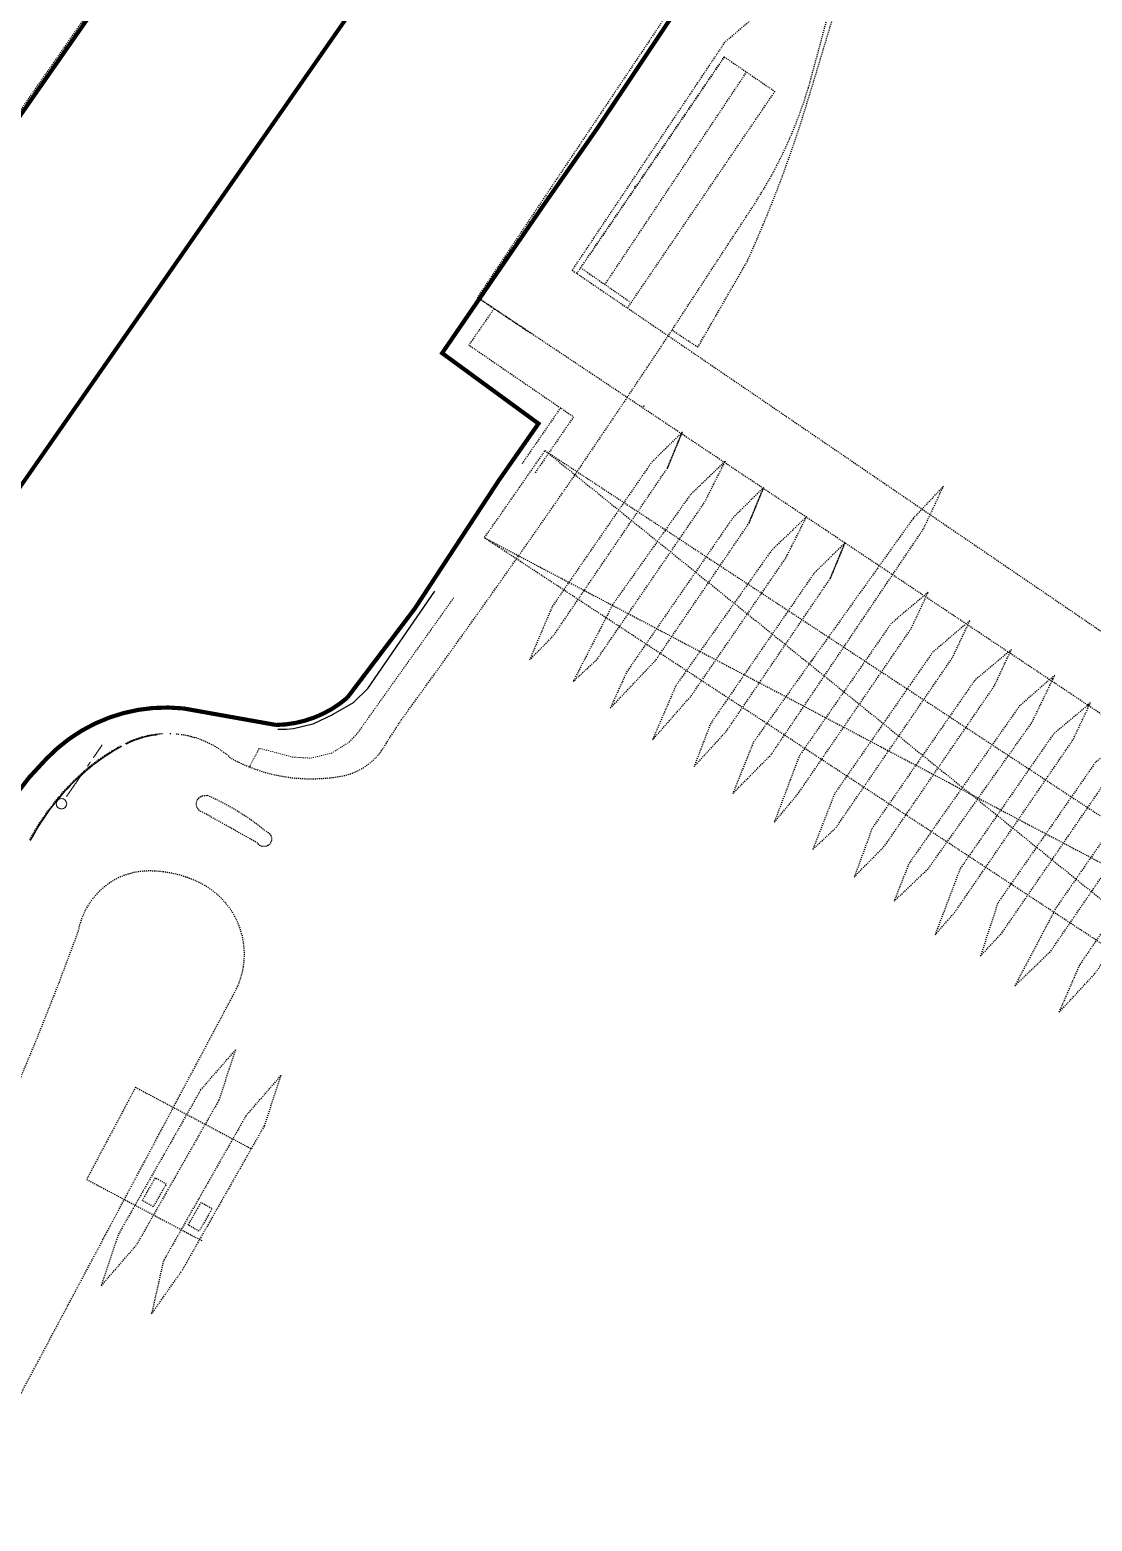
# Model space of a CAD drawing. Header units: millimetres. Extents: x 50357 to 985146, y 723188 to 1803594.
# Drawn here: x 829527.5 to 829629.3, y 820204.7 to 820347.6 of the extents above; entities that cross this region are included whole.
import ezdxf
from ezdxf.xclip import XClip

# ---------------------------------------------------------------- set-up
doc = ezdxf.new("R2010")
doc.units = ezdxf.units.MM
doc.header["$LTSCALE"] = 3
doc.header["$MEASUREMENT"] = 0
doc.linetypes.add('DASHED', pattern=[19.05, 12.7, -6.35])
doc.linetypes.add('x-baseplan$0$DGN Style 2', pattern=[1.94727e-06, 0, -1.94727e-06])
doc.layers.add('00_Xref', color=7, linetype='Continuous')
doc.layers.add('_PARCEL BOUNDARY', color=10, linetype='DASHED')
doc.layers.add('x-baseplan$0$AR-ROAD_AR_BS_MI_', color=7, linetype='Continuous', true_color=0x6d6d6d)

# ---------------------------------------------------------------- blocks, each defined once
blk = doc.blocks.new('x-baseplan')
at = {"layer": 'x-baseplan$0$AR-ROAD_AR_BS_MI_', "linetype": 'x-baseplan$0$DGN Style 2'}
for p, q in [((834366.44, 818347), (834370.33, 818361.4)), ((834344.23, 818329.18), (834358.36, 818349.92)), ((834358.36, 818349.92), (834345.48, 818331)), ((834358.36, 818349.92), (834349.71, 818337.23)), ((834358.36, 818349.92), (834363.21, 818346.61)), ((834346.92, 818328.11), (834360.49, 818348.46)), ((834349.09, 818325.87), (834363.21, 818346.61)), ((834349.72, 818337.55), (834349.88, 818337.44)), ((834344.56, 818329.74), (834349.28, 818326.48)), ((834355.82, 818322.1), (834353.34, 818323.73)), ((834349.05, 818317.29), (834342.89, 818308.19)), ((834352.93, 818310.55), (834354.34, 818313.97)), ((834352.96, 818310.62), (834354.34, 818313.97)), ((834360.73, 818305.24), (834362.14, 818308.66)), ((834360.75, 818305.31), (834362.14, 818308.66)), ((834368.52, 818299.94), (834369.94, 818303.36)), ((834368.55, 818300.01), (834369.94, 818303.36)), ((834366.73, 818292.08), (834366.72, 818292.06)), ((834368.23, 818291.03), (834368.24, 818291.05)), ((834370.23, 818289.68), (834370.23, 818289.68)), ((834371.79, 818288.61), (834371.79, 818288.61)), ((834325.95, 818284.13), (834327.4, 818286.38)), ((834374.23, 818286.96), (834374.23, 818286.95)), ((834375.79, 818285.89), (834375.8, 818285.89)), ((834378.23, 818284.23), (834378.23, 818284.23)), ((834379.8, 818283.16), (834379.8, 818283.17)), ((834382.28, 818281.48), (834382.27, 818281.48)), ((834383.8, 818280.44), (834383.8, 818280.45)), ((834385.79, 818279.09), (834385.79, 818279.08)), ((834387.35, 818278.02), (834387.36, 818278.02)), ((834391.36, 818275.29), (834391.36, 818275.3)), ((834308.17, 818250.92), (834311.51, 818254.77)), ((834311.51, 818254.77), (834309.91, 818249.93)), ((834312.51, 818248.45), (834315.86, 818252.3)), ((834315.86, 818252.3), (834314.25, 818247.46)), ((834301.93, 818251.18), (834297.24, 818242.35)), ((834308.17, 818250.92), (834300.25, 818237.02)), ((834301.93, 818251.18), (834312.97, 818245.32)), ((834309.91, 818249.93), (834301.99, 818236.03)), ((834312.51, 818248.45), (834304.6, 818234.54)), ((834314.25, 818247.46), (834306.34, 818233.55)), ((834297.24, 818242.35), (834308.28, 818236.49)), ((834300.25, 818237.02), (834298.65, 818232.18)), ((834298.65, 818232.18), (834301.99, 818236.03)), ((834304.6, 818234.54), (834303.47, 818229.48)), ((834303.47, 818229.48), (834306.34, 818233.55))]:
    blk.add_line(p, q, dxfattribs=at)
at = {"layer": 'x-baseplan$0$AR-ROAD_AR_BS_MI_', "linetype": 'x-baseplan$0$DGN Style 2', "flags": 128}
for points in [[(834343.79, 818329.47), (834357.81, 818350.41), (834358.45, 818351.38), (834387.37, 818375.78), (834459.79, 818472.61), (834465.88, 818479.61), (834480.14, 818494.81), (834476.42, 818498.3), (834474.32, 818497.53), (834461.35, 818483.7), (834455.04, 818476.45), (834382.9, 818379.99), (834353.86, 818355.48), (834334.7, 818326.87), (834339.77, 818323.47)], [(834349.06, 818317.3), (834349.09, 818317.35), (834349.26, 818317.6), (834349.43, 818317.85), (834349.59, 818318.1), (834349.76, 818318.35), (834349.93, 818318.6), (834350.09, 818318.85), (834350.26, 818319.1), (834350.43, 818319.35), (834350.59, 818319.6), (834350.76, 818319.84), (834350.93, 818320.09), (834351.09, 818320.34), (834351.26, 818320.59), (834351.43, 818320.84), (834351.59, 818321.09), (834351.76, 818321.34), (834351.92, 818321.59), (834352.09, 818321.84), (834352.26, 818322.09), (834361.25, 818335.81), (834361.28, 818335.86)], [(834343.79, 818329.47), (834445.38, 818260.14)], [(834448.64, 818250.56), (834442.92, 818254.39), (834440.12, 818256.47), (834334.7, 818326.87)], [(834336.29, 818325.8), (834333.88, 818322.31), (834343.91, 818315.43), (834340.18, 818309.99)], [(834342.66, 818316.29), (834338.98, 818310.94)], [(834350.64, 818316.44), (834350.67, 818316.5), (834350.62, 818316.45)], [(834350.63, 818316.43), (834350.66, 818316.49), (834350.62, 818316.45)], [(834354.33, 818313.96), (834351.39, 818311.07), (834341.87, 818297.25), (834339.7, 818292.14)], [(834354.33, 818313.96), (834354.33, 818313.97), (834354.33, 818313.96)], [(834354.34, 818313.97), (834354.34, 818313.97), (834354.34, 818313.97)], [(834341.18, 818312.19), (834428.63, 818254.68), (834422.72, 818246.41), (834335.37, 818303.84), (834341.18, 818312.19)], [(834341.18, 818312.19), (834381.99, 818279.27), (834422.72, 818246.41)], [(834339.69, 818292.13), (834341.97, 818294.44), (834352.93, 818310.55)], [(834343.87, 818290.07), (834346.14, 818292.16), (834356.48, 818307.25), (834358.43, 818311.13)], [(834358.42, 818311.15), (834355.09, 818307.94), (834347.68, 818297.46), (834343.88, 818290.07)], [(834358.43, 818311.13), (834358.46, 818311.18), (834358.41, 818311.14)], [(834358.44, 818311.14), (834358.47, 818311.19), (834358.42, 818311.15)], [(834362.13, 818308.66), (834359.19, 818305.76), (834349, 818290.97), (834347.42, 818287.49)], [(834376.45, 818305.68), (834361.15, 818284.25), (834359.18, 818279.34), (834362.88, 818283.09), (834377.47, 818304.72), (834379.37, 818308.78), (834376.45, 818305.68)], [(834362.13, 818308.66), (834362.13, 818308.66), (834362.13, 818308.66)], [(834362.14, 818308.66), (834362.14, 818308.67), (834362.14, 818308.66)], [(834347.43, 818287.5), (834351.8, 818292.13), (834360.73, 818305.24)], [(834366.22, 818305.84), (834362.89, 818302.63), (834353.73, 818289.69), (834351.48, 818284.47)], [(834351.48, 818284.47), (834355.19, 818288.69), (834364.28, 818301.94), (834366.23, 818305.82)], [(834366.23, 818305.82), (834366.25, 818305.87), (834366.21, 818305.83)], [(834366.23, 818305.83), (834366.26, 818305.88), (834366.22, 818305.84)], [(834335.37, 818303.84), (834381.99, 818279.27), (834428.63, 818254.68)], [(834369.93, 818303.35), (834366.98, 818300.46), (834357.04, 818286.02), (834355.47, 818281.92)], [(834369.94, 818303.36), (834369.94, 818303.36), (834369.93, 818303.36)], [(834369.93, 818303.35), (834369.93, 818303.35), (834369.93, 818303.35)], [(834355.47, 818281.92), (834358.56, 818285.3), (834368.52, 818299.94)], [(834377.89, 818298.6), (834374.35, 818295.62), (834365.53, 818282.9), (834363.16, 818276.59)], [(834363.17, 818276.6), (834365.46, 818279.36), (834376.24, 818295.09), (834377.89, 818298.6)], [(834381.89, 818295.88), (834378.35, 818292.9), (834368.92, 818279.29), (834366.85, 818273.98)], [(834366.85, 818273.98), (834369.06, 818276.05), (834380.24, 818292.37), (834381.89, 818295.88)], [(834370.82, 818271.35), (834373.72, 818274.3), (834384.24, 818289.64), (834385.89, 818293.15)], [(834385.89, 818293.15), (834382.36, 818290.17), (834372.54, 818276.02), (834370.83, 818271.35)], [(834389.72, 818290.4), (834386.66, 818287.73), (834376.07, 818272.64), (834374.63, 818269.01)], [(834374.63, 818269.01), (834377.9, 818272.12), (834387.86, 818286.16), (834389.86, 818290.3)], [(834389.86, 818290.3), (834390.04, 818290.67), (834389.72, 818290.4)], [(834393.45, 818288.01), (834389.91, 818285.03), (834380.97, 818272.13), (834378.56, 818265.78)], [(834378.56, 818265.78), (834380.49, 818268), (834391.8, 818284.5), (834393.45, 818288.01)], [(834406.97, 818284.16), (834392.41, 818262.9), (834390.42, 818258.33), (834393.84, 818262.03), (834408.71, 818283.05), (834410.93, 818288.2), (834406.97, 818284.16)], [(834301.69, 818284.46), (834301.83, 818284.51)], [(834301.7, 818284.46), (834301.84, 818284.52)], [(834301.83, 818284.51), (834301.98, 818284.57)], [(834301.84, 818284.52), (834301.99, 818284.57)], [(834301.98, 818284.57), (834302.13, 818284.62)], [(834301.99, 818284.57), (834302.14, 818284.62)], [(834302.13, 818284.62), (834302.28, 818284.67)], [(834302.14, 818284.62), (834302.29, 818284.67)], [(834302.28, 818284.67), (834302.43, 818284.71)], [(834302.29, 818284.67), (834302.44, 818284.72)], [(834302.43, 818284.71), (834302.58, 818284.75)], [(834302.44, 818284.72), (834302.59, 818284.76)], [(834302.58, 818284.75), (834302.73, 818284.8), (834302.88, 818284.83)], [(834302.59, 818284.76), (834302.74, 818284.8), (834302.89, 818284.84)], [(834302.88, 818284.83), (834303.03, 818284.87)], [(834302.89, 818284.84), (834303.04, 818284.88)], [(834303.03, 818284.87), (834303.18, 818284.9)], [(834303.04, 818284.88), (834303.19, 818284.91)], [(834303.18, 818284.9), (834303.34, 818284.93)], [(834303.19, 818284.91), (834303.35, 818284.94)], [(834303.35, 818284.94), (834303.5, 818284.97)], [(834303.5, 818284.97), (834303.65, 818284.99)], [(834303.65, 818284.99), (834303.81, 818285.01)], [(834303.81, 818285.01), (834303.96, 818285.03)], [(834303.96, 818285.03), (834304.12, 818285.05)], [(834304.12, 818285.05), (834304.27, 818285.06)], [(834304.27, 818285.06), (834304.43, 818285.08)], [(834304.43, 818285.08), (834304.59, 818285.08)], [(834305.21, 818285.09), (834305.37, 818285.09)], [(834305.83, 818285.05), (834305.99, 818285.04)], [(834305.99, 818285.04), (834306.14, 818285.02)], [(834306.3, 818285), (834306.45, 818284.98)], [(834306.45, 818284.98), (834306.61, 818284.95)], [(834306.61, 818284.95), (834306.76, 818284.92), (834306.91, 818284.89)], [(834306.91, 818284.89), (834307.07, 818284.85)], [(834307.07, 818284.85), (834307.22, 818284.81)], [(834307.22, 818284.81), (834307.37, 818284.77)], [(834307.37, 818284.77), (834307.52, 818284.73)], [(834307.52, 818284.73), (834307.67, 818284.69)], [(834307.67, 818284.69), (834307.82, 818284.64), (834307.96, 818284.59), (834308.11, 818284.54), (834308.26, 818284.48), (834308.4, 818284.42), (834308.55, 818284.36), (834308.69, 818284.3), (834308.83, 818284.23), (834308.97, 818284.16), (834309.11, 818284.09), (834309.25, 818284.02), (834309.39, 818283.95), (834309.52, 818283.87), (834309.66, 818283.79), (834309.79, 818283.71), (834309.92, 818283.62), (834310.05, 818283.53), (834310.18, 818283.44), (834310.3, 818283.35), (834310.42, 818283.27), (834310.43, 818283.26), (834310.55, 818283.16), (834310.67, 818283.07), (834310.79, 818282.97), (834310.91, 818282.86), (834311.08, 818282.71), (834311.33, 818282.58), (834311.58, 818282.45), (834311.83, 818282.33), (834312.08, 818282.21), (834312.34, 818282.09), (834312.59, 818281.98), (834312.85, 818281.88)], [(834382.91, 818263.76), (834384.96, 818265.96), (834395.8, 818281.78), (834397.45, 818285.28)], [(834397.45, 818285.28), (834393.92, 818282.3), (834389.8, 818276.36)], [(834298.58, 818282.7), (834298.85, 818282.89), (834299.12, 818283.07), (834299.4, 818283.25), (834299.68, 818283.42)], [(834298.59, 818282.71), (834298.86, 818282.9), (834299.13, 818283.08), (834299.41, 818283.26), (834299.69, 818283.43)], [(834299.68, 818283.42), (834299.97, 818283.59), (834300.25, 818283.75)], [(834299.69, 818283.43), (834299.98, 818283.6), (834300.26, 818283.76)], [(834300.26, 818283.76), (834300.55, 818283.92)], [(834300.98, 818284.14), (834301.12, 818284.2), (834301.26, 818284.27), (834301.4, 818284.33), (834301.54, 818284.4)], [(834300.99, 818284.14), (834301.13, 818284.21), (834301.27, 818284.28), (834301.41, 818284.34), (834301.55, 818284.4)], [(834301.54, 818284.4), (834301.69, 818284.46)], [(834301.55, 818284.4), (834301.7, 818284.46)], [(834312.85, 818281.88), (834313.11, 818281.78), (834313.38, 818281.68), (834313.64, 818281.59), (834313.91, 818281.5), (834314.17, 818281.42), (834314.44, 818281.34), (834314.71, 818281.27), (834314.98, 818281.2), (834315.26, 818281.13), (834315.53, 818281.08), (834315.81, 818281.02), (834316.08, 818280.97), (834316.36, 818280.93), (834316.63, 818280.89), (834316.91, 818280.85), (834317.19, 818280.82), (834317.47, 818280.8), (834317.75, 818280.78), (834318.03, 818280.76), (834318.31, 818280.75), (834318.59, 818280.74), (834318.87, 818280.74), (834319.15, 818280.75), (834319.43, 818280.76), (834319.71, 818280.77), (834319.99, 818280.79), (834320.27, 818280.81), (834320.54, 818280.84), (834320.82, 818280.87), (834321.1, 818280.91), (834321.38, 818280.95), (834321.48, 818280.97), (834321.59, 818280.99), (834321.69, 818281.01), (834321.8, 818281.03), (834321.9, 818281.05), (834322, 818281.07), (834322.11, 818281.1), (834322.21, 818281.13), (834322.31, 818281.16), (834322.42, 818281.19), (834322.52, 818281.22), (834322.62, 818281.26), (834322.72, 818281.29), (834322.82, 818281.33), (834322.92, 818281.37), (834323.01, 818281.42), (834323.11, 818281.46), (834323.21, 818281.5), (834323.3, 818281.55), (834323.4, 818281.6), (834323.49, 818281.65), (834323.58, 818281.7), (834323.68, 818281.76), (834323.77, 818281.81), (834323.86, 818281.87), (834323.95, 818281.93), (834324.04, 818281.99), (834324.12, 818282.05), (834324.21, 818282.11), (834324.29, 818282.18), (834324.38, 818282.24), (834324.46, 818282.31), (834324.54, 818282.38), (834324.62, 818282.45), (834324.7, 818282.52), (834324.78, 818282.59), (834324.85, 818282.67), (834324.93, 818282.74), (834325, 818282.82), (834325.08, 818282.9), (834325.15, 818282.98), (834325.22, 818283.06), (834325.28, 818283.14), (834325.35, 818283.23), (834325.42, 818283.31), (834325.48, 818283.4), (834325.54, 818283.48), (834325.6, 818283.57), (834325.7, 818283.71), (834325.79, 818283.85), (834325.87, 818283.99), (834325.96, 818284.14)], [(834297.02, 818281.48), (834297.27, 818281.7), (834297.52, 818281.91)], [(834297.03, 818281.49), (834297.28, 818281.7), (834297.53, 818281.91)], [(834297.52, 818281.91), (834297.78, 818282.11), (834298.04, 818282.31)], [(834297.53, 818281.91), (834297.79, 818282.12), (834298.05, 818282.32)], [(834298.04, 818282.31), (834298.31, 818282.51), (834298.58, 818282.7)], [(834298.05, 818282.32), (834298.32, 818282.52), (834298.59, 818282.71)], [(834386.21, 818260.9), (834389.65, 818264.23), (834399.81, 818279.05), (834401.46, 818282.56)], [(834401.46, 818282.56), (834397.92, 818279.58), (834390.15, 818268.37), (834386.22, 818260.91)], [(834295.41, 818279.93), (834295.7, 818280.23), (834295.99, 818280.52)], [(834295.42, 818279.93), (834295.71, 818280.23), (834296, 818280.53)], [(834295.99, 818280.52), (834296.29, 818280.81), (834296.53, 818281.04), (834296.77, 818281.26), (834297.02, 818281.48)], [(834296, 818280.53), (834296.3, 818280.82), (834296.54, 818281.05), (834296.78, 818281.27), (834297.03, 818281.49)], [(834294.32, 818278.68), (834294.59, 818279), (834294.86, 818279.31)], [(834294.33, 818278.69), (834294.6, 818279), (834294.87, 818279.32)], [(834294.86, 818279.31), (834295.13, 818279.62)], [(834294.87, 818279.32), (834295.14, 818279.63)], [(834295.13, 818279.62), (834295.41, 818279.93)], [(834295.14, 818279.63), (834295.42, 818279.93)], [(834308.8, 818279.17), (834309.19, 818279), (834309.57, 818278.82), (834309.95, 818278.63), (834310.33, 818278.44), (834310.7, 818278.24), (834311.07, 818278.04), (834311.44, 818277.82), (834311.8, 818277.61), (834312.16, 818277.38), (834312.51, 818277.15), (834312.86, 818276.92), (834313.21, 818276.67), (834313.55, 818276.42), (834313.88, 818276.17), (834314.54, 818275.64), (834314.55, 818275.64), (834314.57, 818275.63), (834314.58, 818275.63), (834314.59, 818275.62), (834314.6, 818275.62), (834314.61, 818275.61), (834314.62, 818275.6), (834314.63, 818275.6), (834314.64, 818275.59), (834314.65, 818275.58), (834314.66, 818275.57), (834314.67, 818275.57), (834314.68, 818275.56), (834314.69, 818275.55), (834314.7, 818275.54), (834314.71, 818275.53), (834314.72, 818275.53), (834314.73, 818275.52), (834314.74, 818275.51), (834314.75, 818275.5), (834314.76, 818275.49), (834314.77, 818275.48), (834314.78, 818275.47), (834314.79, 818275.46), (834314.79, 818275.45), (834314.8, 818275.44), (834314.81, 818275.43), (834314.82, 818275.42), (834314.83, 818275.41), (834314.83, 818275.4), (834314.84, 818275.39), (834314.85, 818275.38), (834314.86, 818275.37), (834314.86, 818275.36), (834314.87, 818275.35), (834314.87, 818275.34), (834314.88, 818275.33), (834314.89, 818275.32), (834314.89, 818275.3), (834314.9, 818275.29), (834314.9, 818275.28), (834314.91, 818275.27), (834314.91, 818275.26), (834314.92, 818275.25), (834314.92, 818275.23), (834314.93, 818275.22), (834314.93, 818275.21), (834314.94, 818275.2), (834314.94, 818275.18), (834314.94, 818275.17), (834314.95, 818275.16), (834314.95, 818275.15), (834314.95, 818275.14), (834314.95, 818275.12), (834314.96, 818275.11), (834314.96, 818275.1), (834314.96, 818275.08), (834314.96, 818275.07), (834314.96, 818275.06), (834314.97, 818275.05), (834314.97, 818275.03), (834314.97, 818275.02), (834314.97, 818275.01), (834314.97, 818275), (834314.97, 818274.98), (834314.97, 818274.97), (834314.97, 818274.96), (834314.97, 818274.94), (834314.97, 818274.93), (834314.97, 818274.92), (834314.96, 818274.91), (834314.96, 818274.89), (834314.96, 818274.88), (834314.96, 818274.87), (834314.96, 818274.86), (834314.96, 818274.84), (834314.95, 818274.83), (834314.95, 818274.82), (834314.95, 818274.81), (834314.94, 818274.79), (834314.94, 818274.78), (834314.94, 818274.77), (834314.93, 818274.76), (834314.93, 818274.74), (834314.93, 818274.73), (834314.92, 818274.72), (834314.92, 818274.71), (834314.91, 818274.7), (834314.91, 818274.68), (834314.9, 818274.67), (834314.9, 818274.66), (834314.89, 818274.65), (834314.88, 818274.64), (834314.88, 818274.63), (834314.87, 818274.62), (834314.87, 818274.6), (834314.86, 818274.59), (834314.85, 818274.58), (834314.85, 818274.57), (834314.84, 818274.56), (834314.83, 818274.55), (834314.82, 818274.54), (834314.82, 818274.53), (834314.81, 818274.52), (834314.8, 818274.51), (834314.79, 818274.5), (834314.78, 818274.49), (834314.77, 818274.48), (834314.77, 818274.47), (834314.76, 818274.46), (834314.75, 818274.45), (834314.74, 818274.45), (834314.73, 818274.44), (834314.72, 818274.43), (834314.71, 818274.42), (834314.7, 818274.41), (834314.69, 818274.4), (834314.68, 818274.4), (834314.67, 818274.39), (834314.66, 818274.38), (834314.65, 818274.37), (834314.64, 818274.37), (834314.63, 818274.36), (834314.62, 818274.35), (834314.61, 818274.35), (834314.59, 818274.34), (834314.58, 818274.33), (834314.57, 818274.33), (834314.56, 818274.32), (834314.55, 818274.32), (834314.54, 818274.31), (834314.53, 818274.31), (834314.51, 818274.3), (834314.5, 818274.3), (834314.49, 818274.29), (834314.48, 818274.29), (834314.47, 818274.28), (834314.45, 818274.28), (834314.44, 818274.28), (834314.43, 818274.27), (834314.42, 818274.27), (834314.4, 818274.27), (834314.39, 818274.26), (834314.38, 818274.26), (834314.37, 818274.26), (834314.35, 818274.26), (834314.34, 818274.25), (834314.33, 818274.25), (834314.32, 818274.25), (834314.3, 818274.25), (834314.29, 818274.25), (834314.28, 818274.25), (834314.26, 818274.25), (834314.25, 818274.25), (834314.24, 818274.25), (834314.23, 818274.25), (834314.21, 818274.25), (834314.2, 818274.25), (834314.19, 818274.25), (834314.18, 818274.25), (834314.16, 818274.25), (834314.15, 818274.25), (834314.14, 818274.25), (834314.12, 818274.26), (834314.11, 818274.26), (834314.1, 818274.26), (834314.09, 818274.26), (834314.07, 818274.26), (834314.06, 818274.27), (834314.05, 818274.27), (834314.04, 818274.27), (834314.02, 818274.28), (834314.01, 818274.28), (834314, 818274.29), (834313.99, 818274.29), (834313.98, 818274.29), (834313.96, 818274.3), (834313.95, 818274.3), (834313.94, 818274.31), (834313.93, 818274.31), (834313.92, 818274.32), (834313.91, 818274.33), (834313.89, 818274.33), (834313.88, 818274.34), (834313.87, 818274.34), (834313.86, 818274.35), (834313.85, 818274.36), (834313.84, 818274.36), (834313.83, 818274.37), (834313.82, 818274.38), (834313.81, 818274.38), (834313.8, 818274.39), (834313.79, 818274.4), (834313.78, 818274.41), (834313.77, 818274.42), (834313.76, 818274.42), (834313.75, 818274.43), (834313.74, 818274.44), (834313.73, 818274.45), (834313.72, 818274.46), (834313.71, 818274.47), (834313.7, 818274.48), (834313.69, 818274.49), (834313.69, 818274.5), (834313.68, 818274.51), (834313.67, 818274.52), (834313.66, 818274.53), (834313.65, 818274.54), (834313.65, 818274.55), (834313.64, 818274.56), (834313.63, 818274.57), (834313.62, 818274.59), (834308.36, 818277.55), (834308.34, 818277.55), (834308.33, 818277.55), (834308.32, 818277.56), (834308.3, 818277.56), (834308.29, 818277.57), (834308.28, 818277.57), (834308.26, 818277.58), (834308.25, 818277.58), (834308.24, 818277.59), (834308.22, 818277.6), (834308.21, 818277.6), (834308.2, 818277.61), (834308.19, 818277.62), (834308.17, 818277.62), (834308.16, 818277.63), (834308.15, 818277.64), (834308.14, 818277.64), (834308.13, 818277.65), (834308.11, 818277.66), (834308.1, 818277.67), (834308.09, 818277.68), (834308.08, 818277.68), (834308.07, 818277.69), (834308.06, 818277.7), (834308.05, 818277.71), (834308.04, 818277.72), (834308.03, 818277.73), (834308.01, 818277.74), (834308, 818277.75), (834307.99, 818277.76), (834307.98, 818277.77), (834307.98, 818277.78), (834307.97, 818277.79), (834307.96, 818277.8), (834307.95, 818277.81), (834307.94, 818277.82), (834307.93, 818277.83), (834307.92, 818277.85), (834307.91, 818277.86), (834307.9, 818277.87), (834307.9, 818277.88), (834307.89, 818277.89), (834307.88, 818277.9), (834307.87, 818277.92), (834307.87, 818277.93), (834307.86, 818277.94), (834307.85, 818277.95), (834307.85, 818277.97), (834307.84, 818277.98), (834307.83, 818277.99), (834307.83, 818278), (834307.82, 818278.02), (834307.82, 818278.03), (834307.81, 818278.04), (834307.81, 818278.06), (834307.8, 818278.07), (834307.8, 818278.08), (834307.79, 818278.1), (834307.79, 818278.11), (834307.79, 818278.12), (834307.78, 818278.14), (834307.78, 818278.15), (834307.78, 818278.17), (834307.77, 818278.18), (834307.77, 818278.19), (834307.77, 818278.21), (834307.77, 818278.22), (834307.77, 818278.24), (834307.76, 818278.25), (834307.76, 818278.26), (834307.76, 818278.28), (834307.76, 818278.29), (834307.76, 818278.31), (834307.76, 818278.32), (834307.76, 818278.33), (834307.76, 818278.35), (834307.76, 818278.36), (834307.76, 818278.38), (834307.76, 818278.39), (834307.76, 818278.41), (834307.76, 818278.42), (834307.77, 818278.43), (834307.77, 818278.45), (834307.77, 818278.46), (834307.77, 818278.48), (834307.78, 818278.49), (834307.78, 818278.5), (834307.78, 818278.52), (834307.79, 818278.53), (834307.79, 818278.55), (834307.79, 818278.56), (834307.8, 818278.57), (834307.8, 818278.59), (834307.81, 818278.6), (834307.81, 818278.61), (834307.82, 818278.63), (834307.82, 818278.64), (834307.83, 818278.65), (834307.83, 818278.66), (834307.84, 818278.68), (834307.84, 818278.69), (834307.85, 818278.7), (834307.86, 818278.72), (834307.86, 818278.73), (834307.87, 818278.74), (834307.88, 818278.75), (834307.89, 818278.76), (834307.89, 818278.78), (834307.9, 818278.79), (834307.91, 818278.8), (834307.92, 818278.81), (834307.93, 818278.82), (834307.94, 818278.83), (834307.94, 818278.85), (834307.95, 818278.86), (834307.96, 818278.87), (834307.97, 818278.88), (834307.98, 818278.89), (834307.99, 818278.9), (834308, 818278.91), (834308.01, 818278.92), (834308.02, 818278.93), (834308.03, 818278.94), (834308.04, 818278.95), (834308.05, 818278.96), (834308.06, 818278.96), (834308.08, 818278.97), (834308.09, 818278.98), (834308.1, 818278.99), (834308.11, 818279), (834308.12, 818279.01), (834308.13, 818279.01), (834308.15, 818279.02), (834308.16, 818279.03), (834308.17, 818279.04), (834308.18, 818279.04), (834308.2, 818279.05), (834308.21, 818279.06), (834308.22, 818279.06), (834308.23, 818279.07), (834308.25, 818279.07), (834308.26, 818279.08), (834308.27, 818279.09), (834308.29, 818279.09), (834308.3, 818279.1), (834308.31, 818279.1), (834308.33, 818279.1), (834308.34, 818279.11), (834308.35, 818279.11), (834308.37, 818279.12), (834308.38, 818279.12), (834308.39, 818279.12), (834308.41, 818279.13), (834308.42, 818279.13), (834308.44, 818279.13), (834308.45, 818279.13), (834308.46, 818279.14), (834308.48, 818279.14), (834308.49, 818279.14), (834308.51, 818279.14), (834308.52, 818279.14), (834308.53, 818279.14), (834308.55, 818279.14), (834308.56, 818279.14), (834308.58, 818279.14), (834308.59, 818279.14), (834308.61, 818279.14), (834308.62, 818279.14), (834308.63, 818279.14), (834308.65, 818279.14), (834308.66, 818279.14), (834308.68, 818279.14), (834308.69, 818279.13), (834308.7, 818279.13), (834308.72, 818279.13), (834308.73, 818279.13), (834308.75, 818279.12), (834308.76, 818279.12), (834308.77, 818279.12), (834308.79, 818279.11), (834308.8, 818279.11), (834308.81, 818279.11), (834308.83, 818279.1), (834308.8, 818279.17)], [(834293.32, 818277.36), (834293.56, 818277.69)], [(834293.33, 818277.36), (834293.57, 818277.7)], [(834293.57, 818277.7), (834293.82, 818278.03), (834294.07, 818278.36)], [(834294.06, 818278.36), (834294.32, 818278.68)], [(834294.07, 818278.36), (834294.33, 818278.69)], [(834291.8, 818274.89), (834292, 818275.25), (834292.2, 818275.61), (834292.41, 818275.97)], [(834291.81, 818274.89), (834292.01, 818275.26), (834292.21, 818275.62), (834292.42, 818275.97)], [(834292.41, 818275.97), (834292.41, 818275.97), (834292.63, 818276.32)], [(834292.42, 818275.97), (834292.42, 818275.97), (834292.64, 818276.33)], [(834292.63, 818276.32), (834292.85, 818276.67)], [(834292.64, 818276.33), (834292.86, 818276.68)], [(834292.85, 818276.67), (834293.08, 818277.02)], [(834292.86, 818276.68), (834293.09, 818277.02)], [(834293.08, 818277.02), (834293.32, 818277.36)], [(834293.09, 818277.02), (834293.33, 818277.36)], [(834389.79, 818276.36), (834384.57, 818268.83), (834382.92, 818263.76)], [(834311.22, 818259.88), (834311.59, 818260.59), (834311.65, 818260.71), (834311.71, 818260.83), (834311.76, 818260.95), (834311.81, 818261.07), (834311.86, 818261.2), (834311.9, 818261.32), (834311.95, 818261.45), (834311.99, 818261.57), (834312.03, 818261.7), (834312.07, 818261.83), (834312.1, 818261.95), (834312.14, 818262.08), (834312.17, 818262.21), (834312.2, 818262.34), (834312.22, 818262.47), (834312.25, 818262.6), (834312.27, 818262.74), (834312.29, 818262.87), (834312.31, 818263), (834312.32, 818263.13), (834312.34, 818263.26), (834312.35, 818263.4), (834312.35, 818263.53), (834312.36, 818263.66), (834312.36, 818263.8), (834312.36, 818263.93), (834312.36, 818264.06), (834312.36, 818264.19), (834312.35, 818264.33), (834312.34, 818264.46), (834312.33, 818264.59), (834312.32, 818264.73), (834312.31, 818264.86), (834312.29, 818264.99), (834312.27, 818265.12), (834312.25, 818265.25), (834312.22, 818265.38), (834312.2, 818265.51), (834312.17, 818265.64), (834312.14, 818265.77), (834312.1, 818265.9), (834312.07, 818266.03), (834312.03, 818266.16), (834311.99, 818266.28), (834311.95, 818266.41), (834311.9, 818266.54), (834311.86, 818266.66), (834311.81, 818266.78), (834311.76, 818266.91), (834311.7, 818267.03), (834311.65, 818267.15), (834311.59, 818267.27), (834311.53, 818267.39), (834311.47, 818267.51), (834311.41, 818267.62), (834311.34, 818267.74), (834311.27, 818267.85), (834311.2, 818267.97), (834311.13, 818268.08), (834311.06, 818268.19), (834310.98, 818268.3), (834310.91, 818268.41), (834310.83, 818268.52), (834310.75, 818268.62), (834310.66, 818268.73), (834310.58, 818268.83), (834310.49, 818268.93), (834310.4, 818269.03), (834310.31, 818269.13), (834310.22, 818269.22), (834310.13, 818269.32), (834310.03, 818269.41), (834309.94, 818269.5), (834309.84, 818269.59), (834309.74, 818269.68), (834309.64, 818269.77), (834309.53, 818269.85), (834309.43, 818269.93), (834309.32, 818270.02), (834309.22, 818270.09), (834309.11, 818270.17), (834309, 818270.25), (834308.89, 818270.32), (834308.78, 818270.39), (834308.66, 818270.46), (834308.55, 818270.53), (834308.43, 818270.59), (834308.31, 818270.66), (834308.15, 818270.74), (834307.98, 818270.83), (834307.8, 818270.91), (834307.63, 818270.99), (834307.46, 818271.06), (834307.28, 818271.13), (834307.1, 818271.2), (834306.93, 818271.27), (834306.75, 818271.33), (834306.57, 818271.39), (834306.39, 818271.45), (834306.2, 818271.5), (834306.02, 818271.55), (834305.84, 818271.6), (834305.65, 818271.64), (834305.47, 818271.68), (834305.28, 818271.72), (834305.09, 818271.75), (834304.91, 818271.78), (834304.72, 818271.81), (834304.53, 818271.83), (834304.34, 818271.85), (834304.15, 818271.87), (834303.96, 818271.88), (834303.77, 818271.89), (834303.58, 818271.9), (834303.39, 818271.91), (834303.2, 818271.91), (834303.09, 818271.91), (834302.97, 818271.9), (834302.85, 818271.9), (834302.74, 818271.89), (834302.62, 818271.88), (834302.5, 818271.87), (834302.39, 818271.86), (834302.27, 818271.84), (834302.15, 818271.83), (834302.04, 818271.81), (834301.92, 818271.79), (834301.81, 818271.77), (834301.7, 818271.74), (834301.58, 818271.71), (834301.47, 818271.68), (834301.36, 818271.65), (834301.24, 818271.62), (834301.13, 818271.59), (834301.02, 818271.55), (834300.91, 818271.51), (834300.8, 818271.47), (834300.69, 818271.43), (834300.58, 818271.38), (834300.48, 818271.34), (834300.37, 818271.29), (834300.26, 818271.24), (834300.16, 818271.19), (834300.05, 818271.13), (834299.95, 818271.08), (834299.85, 818271.02), (834299.75, 818270.96), (834299.65, 818270.9), (834299.55, 818270.84), (834299.45, 818270.77), (834299.36, 818270.71), (834299.26, 818270.64), (834299.17, 818270.57), (834299.07, 818270.5), (834298.98, 818270.43), (834298.89, 818270.35), (834298.79, 818270.27), (834298.7, 818270.19), (834298.61, 818270.1), (834298.52, 818270.02), (834298.43, 818269.93), (834298.34, 818269.84), (834298.25, 818269.75), (834298.17, 818269.66), (834298.09, 818269.57), (834298.01, 818269.47), (834297.93, 818269.38), (834297.85, 818269.28), (834297.77, 818269.18), (834297.7, 818269.08), (834297.63, 818268.98), (834297.55, 818268.88), (834297.49, 818268.77), (834297.42, 818268.67), (834297.35, 818268.56), (834297.29, 818268.46), (834297.23, 818268.35), (834297.17, 818268.24), (834297.11, 818268.13), (834297.06, 818268.02), (834297, 818267.91), (834296.95, 818267.79), (834296.9, 818267.68), (834296.85, 818267.56), (834296.81, 818267.45), (834296.76, 818267.33), (834296.72, 818267.22), (834296.68, 818267.1), (834296.64, 818266.98), (834296.64, 818266.97)], [(834296.64, 818266.97), (834296.61, 818266.86), (834296.57, 818266.74), (834296.54, 818266.62), (834296.51, 818266.5), (834296.49, 818266.38), (834296.44, 818266.16), (834294.52, 818261.04), (834292.5, 818255.94), (834290.39, 818250.88), (834288.2, 818245.86), (834285.92, 818240.88), (834283.55, 818235.94), (834279.81, 818228.56), (834260.26, 818194.18), (834240.1, 818160.14), (834218.88, 818125.7)], [(834282, 818204.91), (834282.05, 818205.13), (834311.22, 818259.88)], [(834302.59, 818240.34), (834303.83, 818242.51), (834304.87, 818241.92), (834303.63, 818239.74), (834302.59, 818240.34)], [(834306.98, 818237.98), (834308.22, 818240.16), (834309.26, 818239.56), (834308.03, 818237.39), (834306.98, 818237.98)]]:
    blk.add_lwpolyline(points, dxfattribs=at)
at = {"layer": 'x-baseplan$0$AR-ROAD_AR_BS_MI_', "linetype": 'x-baseplan$0$DGN Style 2', "lineweight": 0, "flags": 128}
for points in [[(834240.01, 818271.91), (834262.88, 818304.88), (834284.95, 818336.24), (834287.42, 818339.82), (834328.67, 818399.09)], [(834332.42, 818298.08), (834323.16, 818285.05), (834322.4, 818284.26), (834320.74, 818283.21), (834318.72, 818282.72), (834316.98, 818282.83), (834313.79, 818283.67), (834312.84, 818281.87)]]:
    blk.add_lwpolyline(points, dxfattribs=at)
at = {"layer": 'x-baseplan$0$AR-ROAD_AR_BS_MI_', "linetype": 'x-baseplan$0$DGN Style 2', "flags": 128}
blk.add_lwpolyline([(834355.82, 818322.1), (834360.54, 818330.29, 0.035336), (834366.67, 818346.73), (834371.38, 818362.29)], format="xyb", dxfattribs=at)
at = {"layer": 'x-baseplan$0$AR-ROAD_AR_BS_MI_', "linetype": 'x-baseplan$0$DGN Style 2'}
blk.add_lwpolyline([(834327.4, 818286.38, 0.006069), (834342.89, 818308.19)], format="xyb", dxfattribs=at)
at = {"layer": 'x-baseplan$0$AR-ROAD_AR_BS_MI_', "flags": 128}
for points in [[(834330.57, 818298.71), (834324.17, 818289.4)], [(834324.18, 818289.41), (834322.86, 818288.08)], [(834322.85, 818288.07), (834320.79, 818286.86)], [(834318.93, 818285.99), (834317.07, 818285.53)], [(834320.8, 818286.86), (834318.93, 818285.99)], [(834301.9, 818284.47), (834302.04, 818284.52)], [(834301.91, 818284.47), (834302.05, 818284.53)], [(834302.04, 818284.52), (834302.19, 818284.57)], [(834302.05, 818284.53), (834302.2, 818284.58)], [(834302.19, 818284.57), (834302.34, 818284.62)], [(834302.2, 818284.58), (834302.35, 818284.63)], [(834302.34, 818284.62), (834302.49, 818284.67)], [(834302.35, 818284.63), (834302.5, 818284.67)], [(834302.49, 818284.67), (834302.64, 818284.71)], [(834302.5, 818284.67), (834302.65, 818284.72)], [(834302.64, 818284.71), (834302.79, 818284.75), (834302.94, 818284.79)], [(834302.65, 818284.72), (834302.8, 818284.76), (834302.95, 818284.8)], [(834302.94, 818284.79), (834303.09, 818284.83)], [(834302.95, 818284.8), (834303.1, 818284.83)], [(834303.09, 818284.83), (834303.25, 818284.86)], [(834303.1, 818284.83), (834303.25, 818284.87)], [(834303.25, 818284.87), (834303.41, 818284.9)], [(834303.25, 818284.86), (834303.4, 818284.89)], [(834303.41, 818284.9), (834303.56, 818284.92)], [(834303.56, 818284.92), (834303.72, 818284.95)], [(834303.72, 818284.95), (834303.87, 818284.97)], [(834303.87, 818284.97), (834304.03, 818284.99)], [(834316.39, 818285.46), (834315.58, 818285.46)], [(834317.07, 818285.53), (834316.39, 818285.46)], [(834298.64, 818282.66), (834298.91, 818282.85), (834299.19, 818283.03), (834299.46, 818283.21), (834299.75, 818283.38)], [(834298.65, 818282.67), (834298.92, 818282.85), (834299.2, 818283.04), (834299.47, 818283.21), (834299.76, 818283.39)], [(834299.75, 818283.38), (834300.03, 818283.55), (834300.32, 818283.71)], [(834299.76, 818283.39), (834300.04, 818283.55), (834300.33, 818283.72)], [(834300.33, 818283.72), (834300.62, 818283.87)], [(834301.04, 818284.09), (834301.18, 818284.16), (834301.32, 818284.23), (834301.46, 818284.29), (834301.61, 818284.35)], [(834301.05, 818284.1), (834301.19, 818284.17), (834301.33, 818284.23), (834301.47, 818284.3), (834301.62, 818284.36)], [(834301.61, 818284.35), (834301.75, 818284.41)], [(834301.62, 818284.36), (834301.76, 818284.42)], [(834301.75, 818284.41), (834301.9, 818284.47)], [(834301.76, 818284.42), (834301.91, 818284.47)], [(834297.08, 818281.44), (834297.33, 818281.65), (834297.59, 818281.86)], [(834297.09, 818281.45), (834297.34, 818281.66), (834297.59, 818281.87)], [(834297.59, 818281.87), (834297.85, 818282.08), (834298.11, 818282.28)], [(834297.59, 818281.86), (834297.84, 818282.07), (834298.11, 818282.27)], [(834298.11, 818282.28), (834298.38, 818282.47), (834298.65, 818282.67)], [(834298.11, 818282.27), (834298.37, 818282.47), (834298.64, 818282.66)], [(834295.48, 818279.89), (834295.76, 818280.19), (834296.05, 818280.48)], [(834295.49, 818279.89), (834295.77, 818280.19), (834296.06, 818280.49)], [(834296.05, 818280.48), (834296.35, 818280.77), (834296.59, 818281), (834296.83, 818281.22), (834297.08, 818281.44)], [(834296.06, 818280.49), (834296.36, 818280.78), (834296.6, 818281), (834296.84, 818281.23), (834297.09, 818281.45)], [(834294.38, 818278.64), (834294.65, 818278.96), (834294.92, 818279.27)], [(834294.39, 818278.64), (834294.66, 818278.96), (834294.93, 818279.28)], [(834294.92, 818279.27), (834295.19, 818279.58)], [(834294.93, 818279.28), (834295.2, 818279.59)], [(834295.19, 818279.58), (834295.48, 818279.89)], [(834295.2, 818279.59), (834295.49, 818279.89)], [(834293.38, 818277.31), (834293.62, 818277.65)], [(834293.39, 818277.32), (834293.63, 818277.66)], [(834293.63, 818277.66), (834293.88, 818277.99), (834294.13, 818278.32)], [(834294.12, 818278.31), (834294.38, 818278.64)], [(834294.13, 818278.32), (834294.39, 818278.64)], [(834292.47, 818275.92), (834292.47, 818275.93), (834292.69, 818276.28)], [(834292.48, 818275.93), (834292.48, 818275.93), (834292.7, 818276.28)], [(834292.69, 818276.28), (834292.92, 818276.63)], [(834292.7, 818276.28), (834292.93, 818276.63)], [(834292.92, 818276.63), (834293.15, 818276.97)], [(834292.93, 818276.63), (834293.16, 818276.98)], [(834293.15, 818276.97), (834293.38, 818277.31)], [(834293.16, 818276.98), (834293.39, 818277.32)], [(834291.86, 818274.84), (834292.06, 818275.21), (834292.26, 818275.57), (834292.47, 818275.92)], [(834291.87, 818274.85), (834292.07, 818275.21), (834292.27, 818275.57), (834292.48, 818275.93)]]:
    blk.add_lwpolyline(points, dxfattribs=at)
at = {"layer": 'x-baseplan$0$AR-ROAD_AR_BS_MI_', "lineweight": 13}
blk.add_circle((834294.83, 818278.35, -50.12), 0.5, dxfattribs=at)
at = {"layer": 'x-baseplan$0$AR-ROAD_AR_BS_MI_', "linetype": 'x-baseplan$0$DGN Style 2'}
blk.add_arc((834324.33, 818359.75), 44, 327.1043, 343.1474, dxfattribs=at)
at = {"layer": 'x-baseplan$0$AR-ROAD_AR_BS_MI_', "lineweight": 13}
for points in [[(834298.74, 818284), (834297.89, 818282.76)], [(834297.6, 818282.35), (834297.32, 818281.94)], [(834297.03, 818281.53), (834295.32, 818279.06)]]:
    blk.add_open_spline(points, degree=1, dxfattribs=at)
blk = doc.blocks.new('PARCEL BOUNDARY')
at = {"layer": '_PARCEL BOUNDARY', "ltscale": 0.2, "const_width": 400}
blk.add_lwpolyline([(834240035, 817656948), (834328826, 817784526), (834366572, 817758378), (834355826, 817743212), (834346055, 817728583), (834340896, 817721209), (834331155, 817706998), (834340389, 817700245), (834336624, 817694857), (834328547, 817682538), (834322058, 817673971, -0.1752059), (834315237, 817671365), (834306349, 817672952, 0.2323257), (834293229, 817668130, 0.1362325), (834285961, 817655424)], format="xyb", dxfattribs=at)
at = {"layer": '_PARCEL BOUNDARY', "ltscale": 100, "const_width": 383, "flags": 128}
blk.add_lwpolyline([(834236237, 817637072), (834250943, 817637080), (834345551, 817772940)], dxfattribs=at)

msp = doc.modelspace()

# ---------------------------------------------------------------- block references
at = {"xscale": 0.001, "yscale": 0.001, "zscale": 0.001, "rotation": 359.998908534026}
msp.add_blockref('PARCEL BOUNDARY', (-4779.7039, 2625.5612, -0.0001), dxfattribs=at)
at = {"layer": '00_Xref'}
ref = msp.add_blockref('x-baseplan', (-4764.2896, 1995.1308), dxfattribs=at)
XClip(ref).set_block_clipping_path([(834202.5645048908, 818417.3256012732), (834906.7924435089, 818466.5565350093), (834956.1724833156, 817760.1956963469), (834251.9445446975, 817710.9647626108)])

doc.saveas('drawing.dxf')
